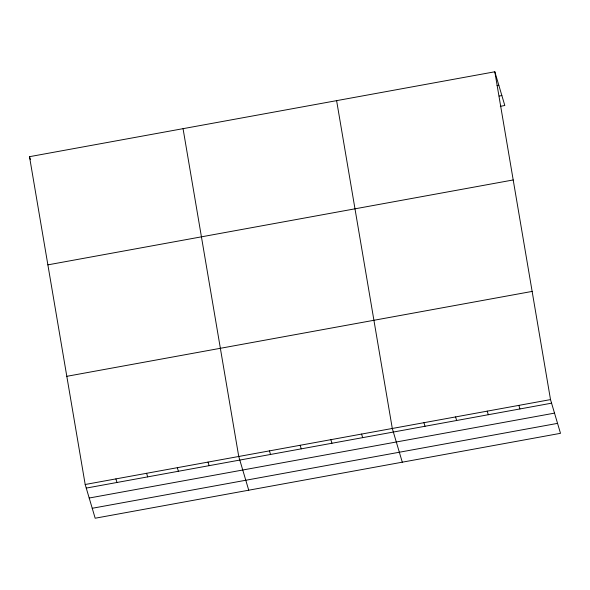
<?xml version="1.0" encoding="UTF-8"?>
<svg xmlns="http://www.w3.org/2000/svg" width="590" height="590" viewBox="0 0 590 590"><rect width="100%" height="100%" fill="white"/><g stroke="black" fill="none" stroke-linecap="round" stroke-linejoin="round"><path stroke-width="0.89" d="M494.826 71.781L550.514 399.6L560.5 433.318L95.174 518.219L85.189 484.501L29.5 156.682L494.826 71.781L504.811 105.499L500.291 106.325M497.023 85.639L498.83 85.307M499.155 96.052L501.869 95.551M47.879 264.858L513.197 179.957M66.81 376.317L532.136 291.416M85.189 484.501L550.514 399.6M86.251 488.085L551.569 403.176M89.193 498.026L554.519 413.125M92.232 508.278L557.557 423.369M518.868 405.367L519.93 408.951M487.229 411.142L488.291 414.726M455.583 416.916L456.645 420.5M423.945 422.691L425.007 426.275M402.292 462.184L392.298 428.465L336.61 100.647M361.589 434.07L362.651 437.647M330.879 439.668L331.941 443.252M300.17 445.273L301.232 448.857M269.453 450.878L270.515 454.462M248.737 490.202L238.744 456.483L183.055 128.664M208.034 462.088L209.096 465.665M177.325 467.686L178.387 471.27M146.608 473.291L147.67 476.875M29.5 156.682L30.348 159.543M115.898 478.896L116.96 482.48"/></g></svg>
